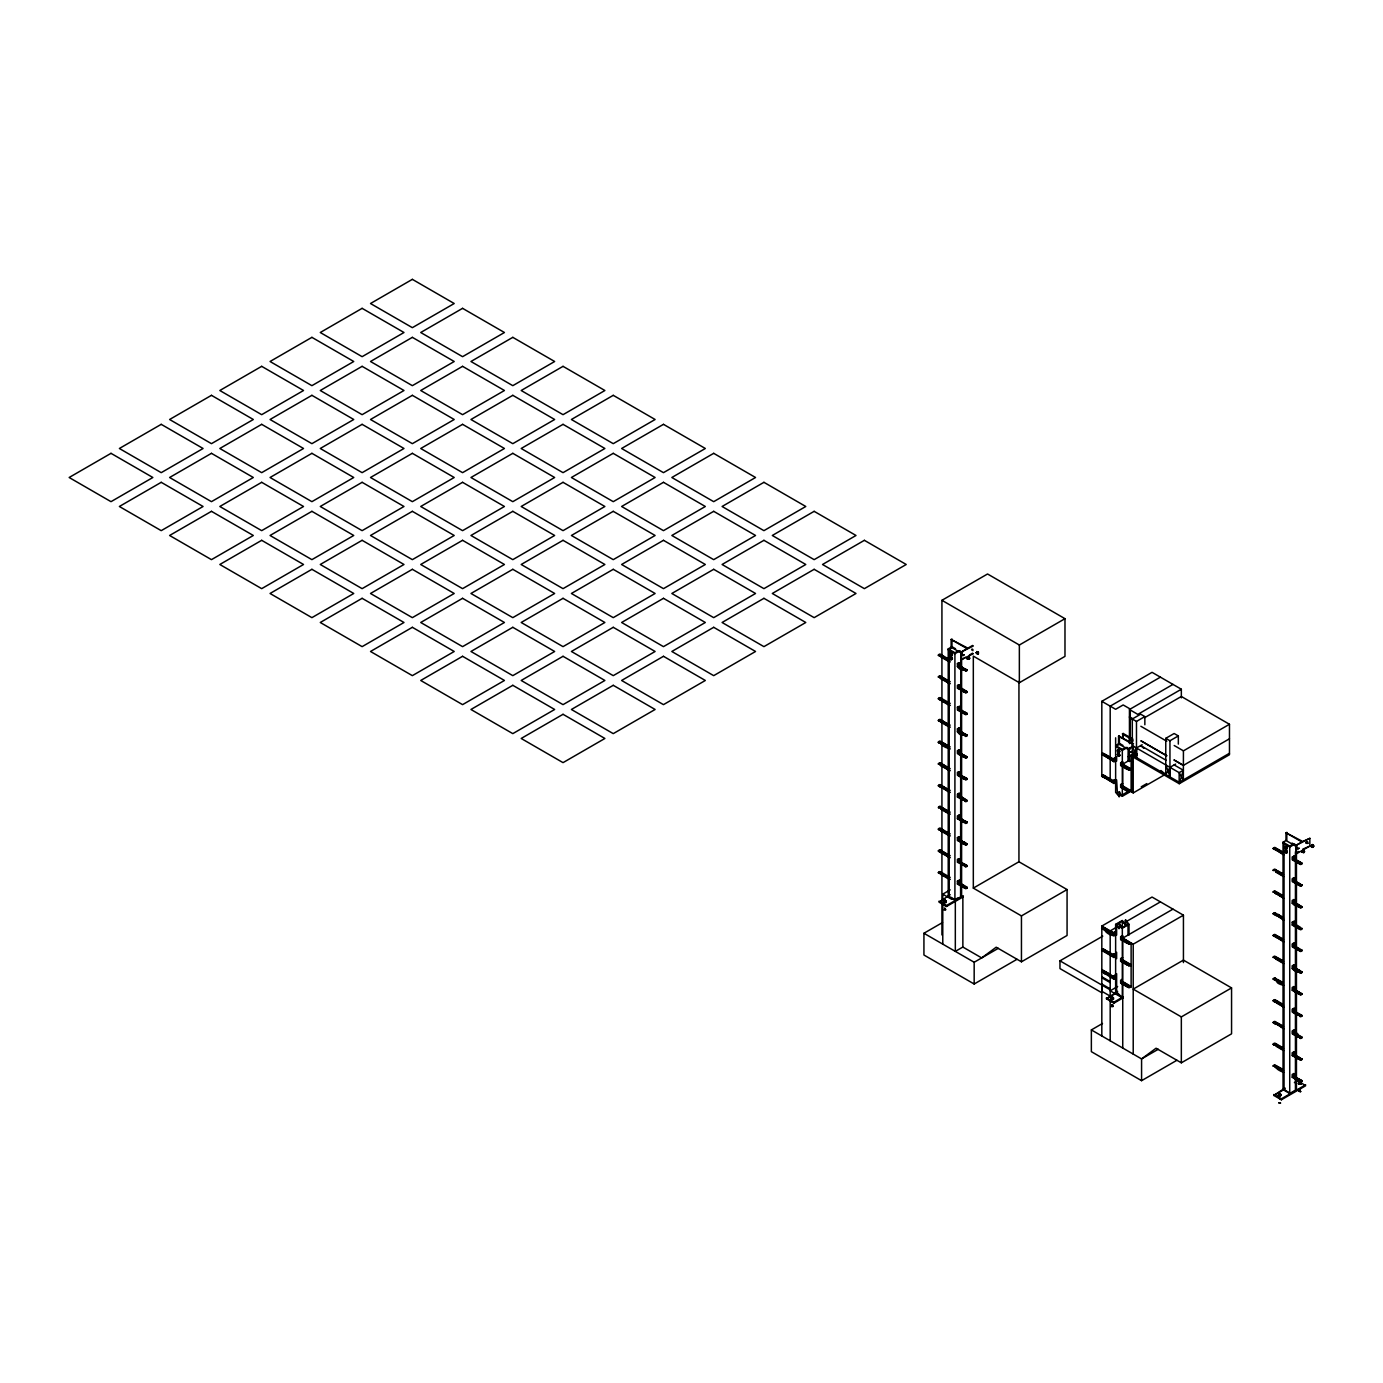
<?xml version="1.0" encoding="UTF-8"?>
<svg xmlns="http://www.w3.org/2000/svg" width="1383" height="1383" viewBox="0 0 1383 1383"><rect width="100%" height="100%" fill="white"/><g stroke="black" fill="none" stroke-linecap="round" stroke-linejoin="round"><path stroke-width="1.5" d="M1101.819 985.007L1101.819 992.752L1059.966 968.584L1059.966 960.839L1102.752 936.153M1131.121 791.698L1131.121 754.478L1179.25 782.277L1229.47 753.268M967.045 658.498L968.048 656.856C972.75 659.207 964.85 660.054 968.307 656.648M978.006 654.09L976.83 651.531M1136.186 754.98L1136.013 753.251L1134.682 754.513L1136.048 756.069L1136.307 754.478M1304.152 851.755L1302.89 850.182L1302.095 851.167C1305.379 855.8 1303.443 846.655 1301.922 852.101M1312.64 844.598C1315.752 846.776 1310.617 848.713 1311.585 845.203M961.306 654.401C962.17 656.285 960.528 652.949 961.894 655.179M958.54 729.325L958.523 729.429M967.322 657.98L968.394 657.876M958.384 751.47L958.505 751.176M968.152 658.602L969.137 658.757M969.587 657.357L967.996 658.273L967.789 656.942M969.379 658.273L967.616 659.086M969.794 658.515L968.515 657.876M958.678 794.551L958.056 794.516M976.121 652.759L977.003 653.882L976.588 652.465M976.502 652.845L976.847 652.361M978.386 653.969L978.507 652.741M1134.458 755.153C1136.204 751.211 1137.033 756.933 1136.74 755.101M1134.907 755.083L1135.72 753.925L1134.734 754.634L1135.408 756M1135.011 755.239C1138.866 751.868 1135.737 758.524 1135.806 754.53M1114.508 955.169L1114.128 954.823M1135.46 755.049L1135.892 754.15M1135.045 753.51L1136.307 753.908L1135.045 755.758M1121.769 980.633L1121.769 980.737M1293.382 857.391L1293.243 857.685M1293.382 900.886L1293.019 901.336M1304.204 851.288L1301.852 852.222M1303.322 850.701L1302.993 851.911M1302.095 851.167L1302.89 852.291L1303.685 850.251L1303.599 851.651M1307.609 841.694L1306.33 843.423M1293.226 988.275L1293.382 987.877M1310.963 846.085C1315.44 845.48 1312.294 849.352 1312.432 844.529M1312.035 846.275L1313.055 845.065L1311.291 845.843L1312.035 847.33M952.057 657.357C948.461 655.006 950.916 662.751 952.126 658.222M951.055 652.897L950.864 654.349M951.625 659.449C954.287 658.965 949.412 655.179 950.882 658.049M951.245 654.799L951.711 653.64M951.245 658.654L950.951 657.461L951.245 659.691M952.559 654.781C949.308 658.412 949.948 650.045 952.23 654.228M1118.104 749.776L1118.069 751.384M1118.104 753.631L1117.913 754.911M1118 753.856C1121.094 758.489 1114.525 753.631 1119.245 754.184L1118.674 756.345M1119.383 750.623C1115.096 748.462 1119.435 755.135 1119.279 750.26M1119.556 755.066L1119.245 756M1119.988 751.436L1118.761 752.162M1287.072 852.568C1287.901 848.419 1282.836 852.135 1287.106 852.602M1285.17 850.649L1286.657 850.839L1286.086 853L1285.429 851.115M1284.824 846.966C1288.887 849.594 1282.076 848.298 1286.207 846.569L1287.003 847.554C1286.086 851.79 1283.77 845.583 1285.792 846.915M1287.175 852.343L1286.155 852.862M951.867 655.611L951.106 653.035M1286.467 846.655L1286.415 848.937M1129.237 752.145L1129.22 750.347L1129.289 752.456M1296.666 846.966L1296.701 849.11M940.665 655.68L942.03 655.905L940.094 655.127M942.151 656.406L941.425 657.288L948.859 661.575M950.207 659.933L940.094 654.107A2.144 1.245 0 0 0 938.417 655.075L939.541 656.199L939.939 655.317M942.687 655.594C944.174 658.792 941.529 655.68 941.356 656.683M948.859 683.323L941.425 679.036L943.465 678.258L942.272 679.139L940.094 675.855A2.144 1.245 0 0 0 938.417 676.823L941.374 678.292M941.512 678.483L950.311 683.686M948.686 681.3L941.218 676.494M942.636 677.549L950.207 681.681M941.166 699.383L942.065 699.297L939.351 698.38L948.686 703.048M941.08 700.04L939.973 699.452L941.01 700.541M942.065 699.781L943.379 700.317L942.774 699.694M940.457 720.871C937.155 720.024 944.382 721.701 940.665 720.923M950.311 727.181L940.665 721.407L942.774 722.756L943.275 721.563L941.425 722.531L948.859 726.836M938.417 720.318L939.541 721.442L938.417 720.318A2.144 1.245 0 0 1 940.094 719.35L946.819 723.724M942.601 720.958L950.207 725.176M940.509 742.55L940.094 742.118M940.63 742.792L942.065 742.792L940.094 741.582A2.144 1.245 0 0 0 938.417 742.55L938.417 742.066A2.144 1.245 0 0 1 940.094 741.098L943.483 743.605L942.584 743.691M948.859 748.583C939.939 745.869 943.033 743.795 941.218 741.755M941.512 744.158L939.973 742.948L941.01 744.037M943.483 744.089L941.149 743.518M959.508 665.309C966.544 670.012 964.47 669.234 965.541 671.204A2.144 1.245 0 0 0 967.218 670.236C962.948 665.655 962.758 673.919 957.416 666.52L957.416 663.615L959.093 662.664L959.508 665.309L957.416 666.52M960.805 666.537L964.971 669.147L962.948 668.992M941.01 765.3L943.465 765.248L941.425 766.026L939.973 764.695L941.01 765.784M941.356 764.263C943.085 765.179 938.21 763.779 938.417 763.814A2.144 1.245 0 0 1 940.094 762.846L950.207 768.689M959.508 684.654L957.416 685.363L957.416 688.267L963 690.947L957.831 688.025L957.831 685.605L959.508 684.654L959.508 687.057L964.193 689.771L962.654 690.687M948.859 792.079L939.351 785.855L942.065 786.771M964.193 689.771L967.218 691.984L965.662 690.618M942.065 787.1L943.465 787.688L939.973 786.46L941.425 787.774M938.417 785.561L939.541 786.685L938.417 785.561A2.144 1.245 0 0 1 940.094 784.593L948.686 790.039M942.618 786.253L950.207 790.436M965.109 691.604C967.944 691.586 963.104 692.347 963.208 690.082M940.63 808.035C944.399 807.862 935.582 808.191 939.783 807.361M963 712.694L963.986 713.818L962.499 711.363L964.988 712.539L962.672 712.591M963.017 713.04L957.416 710.015L957.416 707.111L959.508 706.402L959.508 708.805L965.662 712.85L964.124 711.675M942.082 808.744C945.038 809.902 940.198 808.381 941.01 809.28M964.107 712.124L959.093 709.047M946.819 810.715L940.094 806.341A2.144 1.245 0 0 0 938.417 807.309M964.902 713.213L963.571 713.023L965.611 712.885M965.697 735.237L964.418 735.324L965.541 736.447A2.144 1.245 0 0 0 967.218 735.497C962.948 730.898 962.758 739.162 957.416 731.763L957.416 728.876L959.093 727.907L959.508 730.552L957.416 731.763M963.571 733.941L964.262 734.01M938.417 829.057L939.541 830.198L938.417 829.057A2.144 1.245 0 0 1 940.094 828.089L950.207 833.932M943.465 831.183L940.734 830.059L941.356 830.664M940.526 851.185C937.346 850.718 944.796 852.239 940.457 851.358M948.859 857.322L941.425 853.017L941.166 851.617M941.477 852.983L939.973 851.703L941.01 852.775M942.065 852.014L943.465 852.931L941.149 852.256M964.418 755.792L959.508 752.3L957.831 753.268L957.831 750.865L959.508 749.897L959.508 752.3M964.107 755.135L967.218 757.244L965.662 755.861M948.686 855.282L940.094 849.836A2.144 1.245 0 0 0 938.417 850.804L939.541 851.945L938.417 850.804M965.697 757.192L963.605 756.397L965.697 756.985M959.508 771.645L957.416 772.371L957.416 775.258L962.948 778.456L962.499 776.606L964.971 777.886L959.508 774.048L957.831 775.016L957.831 772.613L959.508 771.645L959.508 774.048M948.686 877.029L939.973 873.451L941.01 874.54M962.654 777.678L964.47 777.384M964.124 776.935C967.478 777.782 962.153 779.148 964.781 777.972M942.826 873.849L940.094 871.584A2.144 1.245 0 0 0 938.417 872.552L941.218 874.004M965.662 777.609L966.216 778.767L964.988 778.266M959.508 793.393L957.831 794.361L957.831 796.764L964.971 799.633L962.948 800.204L957.416 797.006L957.416 794.119L959.093 793.151L959.508 795.795L957.416 797.006M944.866 901.094L946.11 901.042L944.261 900.454L945.782 902.442L943.863 902.477M945.229 901.336L944.14 902.373M962.672 821.329L963.986 822.557L962.17 821.035L963.052 820.05L962.24 820.724L965.662 821.588L959.508 817.543L957.416 818.753L957.416 815.866L959.508 815.14L959.508 817.543M943.638 901.716L945.194 901.18L944.762 899.97L945.471 900.644L943.604 901.439L945.142 900.35L945.937 901.128L944.52 902.632L943.604 901.439M944.866 905.64L944.866 905.502M945.28 908.562L944.364 908.026M945.661 909.599L944.07 909.979L945.367 908.596M963.208 842.333L964.971 843.129L959.508 839.308L959.508 836.888L957.416 837.614L957.416 840.501L962.948 842.973M964.902 843.716L963.605 843.405L967.218 844.235L964.193 842.005M963.017 864.894L957.416 862.249L957.416 859.362L959.508 858.636L959.508 861.056L964.988 864.773L962.24 864.15L963.484 864.15L962.862 863.545L962.672 864.824M964.193 863.753L967.218 865.983L965.662 864.6M963.208 885.829L962.17 886.278L963.986 887.8L957.831 883.754L957.831 881.351L959.508 880.383L959.508 882.803L957.416 883.996L957.416 881.109L959.508 880.383M963.674 886.313L964.988 886.52L963.017 886.641M965.662 886.347L967.218 887.73L959.508 882.803M1103.876 754.859C1100.228 753.631 1107.731 755.775 1103.962 754.669M1104.671 754.599L1103.323 753.182A2.144 1.245 0 0 0 1101.646 754.15L1102.787 755.274L1101.646 754.15M1104.74 756.294L1103.202 755.032L1113.955 761.722L1115.632 760.771L1106.279 755.429M1106.193 755.291C1105.536 755.758 1107.109 756.155 1105.38 756.38C1102.441 753.856 1107.213 756.795 1104.447 753.821M1101.646 775.898L1102.787 777.021L1101.646 775.898A2.144 1.245 0 0 1 1103.323 774.929C1110.549 778.404 1101.629 778.231 1105.916 776.416M1126.177 768.792L1127.214 769.397L1125.9 768.17M1128.891 768.429L1122.737 764.384L1121.077 765.352L1121.077 762.932L1122.737 761.964L1122.737 786.858M1128.338 768.931L1130.447 769.311L1128.822 768.101M1126.229 790.021C1126.211 792.891 1126.557 787.446 1128.2 790.454M1126.263 790.419L1121.077 787.1L1121.077 784.68L1122.737 783.712L1120.645 784.438L1120.645 787.342L1125.762 790.298M1128.926 791.024L1125.883 789.762M1104.447 928.304L1103.323 927.163A2.144 1.245 0 0 0 1101.646 928.131L1102.787 929.255L1103.012 928.183M1115.632 934.752L1113.955 935.721C1105.224 934.735 1100.557 925.175 1110.048 931.537M1106.711 930.154L1105.19 929.549M1104.758 950.207L1103.167 949.914M1104.395 951.487C1102.009 952.265 1109.114 951.781 1103.323 948.911A2.144 1.245 0 0 0 1101.646 949.879L1102.787 951.02L1103.167 950.121M1104.671 973.839L1103.202 972.526L1113.955 979.216L1115.632 978.248L1103.323 970.659A2.144 1.245 0 0 0 1101.646 971.627C1102.51 971.903 1107.869 973.148 1101.646 971.627M1104.447 971.315L1105.916 972.647M1113.54 978.49C1112.364 976.07 1117.049 973.355 1115.217 977.522L1113.54 978.49L1105.38 972.958M1106.694 973.753L1105.639 973.304M1111.863 999.2L1110.912 998.353M1111.448 998.785L1113.194 999.096C1113.989 994.619 1109.287 999.667 1111.448 998.561M1111.569 999.027L1111.897 996.797L1112.987 998.561M1112.554 997.281C1111.258 996.452 1113.782 997.368 1112.468 999.183M1111.863 1001.707L1112.641 1002.105M1111.448 1006.513C1114.698 1005.268 1110.048 1007.291 1113.108 1006.513M1126.782 941.858C1125.14 941.512 1127.854 942.1 1129.081 943.068C1130.309 944.174 1129.289 941.304 1122.737 938.365L1120.645 939.576L1120.645 936.689L1122.737 935.963L1122.737 1048.037M1126.903 941.892L1128.2 942.687M1126.246 964.349L1120.645 961.323L1120.645 958.436L1122.737 957.71L1121.077 958.678L1121.077 961.081L1127.214 965.127L1126.108 963.761M1126.246 963.951L1128.234 963.847L1126.799 963.847M1127.439 963.311L1122.737 960.113L1120.645 961.323M1130.447 964.573A2.144 1.245 0 0 1 1128.77 965.541C1129.6 964.279 1128.217 965.662 1128.77 966.025A2.144 1.245 0 0 0 1130.447 965.057C1126.834 963.899 1131.173 965.403 1127.352 963M1125.969 985.491C1125.745 982.258 1131.346 989.969 1121.077 982.829L1122.322 979.216L1120.645 980.184L1120.645 983.071L1125.762 986.027M1128.2 986.183L1126.799 986.079L1130.447 986.805L1122.737 981.878L1121.077 982.829M1128.407 986.235L1128.891 986.148M1275.472 849.11L1276.889 849.11L1274.763 848.436M1283.701 854.901C1264.529 842.679 1286.294 855.973 1274.919 847.416A2.144 1.245 0 0 0 1273.259 848.384L1274.383 849.525L1274.763 848.643M1276.008 848.28L1277.65 849.681M1276.353 850.493L1274.798 849.283L1277.477 849.439M1275.818 870.979C1274.901 873.434 1279.534 871.169 1274.919 869.164A2.144 1.245 0 0 0 1273.259 870.132C1273.276 870.564 1277.27 870.789 1273.259 870.132M1276.889 871.342L1277.788 871.29M1277.529 870.668L1283.268 873.97M1281.661 895.285C1269.456 890.012 1283.338 897.169 1274.919 890.911A2.144 1.245 0 0 0 1273.259 891.879C1272.671 892.329 1279.724 892.744 1274.607 892.605M1276.06 891.568L1277.477 892.934M1277.529 892.415L1283.268 895.735M1283.701 920.144L1274.763 913.886M1276.06 913.316C1277.062 915.356 1276.924 915.2 1274.919 912.659A2.144 1.245 0 0 0 1273.259 913.627L1274.383 914.768L1274.763 913.679M1276.336 915.771L1274.798 914.526L1276.336 915.2M1276.872 914.941L1275.973 915.079M1276.889 915.166L1278.307 915.65M1274.763 935.634L1274.383 936.516L1273.259 935.375A2.144 1.245 0 0 1 1274.919 934.407C1277.736 936.965 1275.783 937.052 1277.65 936.671M1277.529 935.911L1283.268 939.23M1275.558 957.641L1276.267 959.353L1283.701 963.64M1275.282 957.693L1273.259 957.122A2.144 1.245 0 0 1 1274.919 956.154C1277.944 960.649 1275.748 956.137 1283.51 961.6M1275.973 956.932L1277.529 957.658L1275.99 958.73M1276.336 958.782L1283.355 962.966M1276.319 959.318L1274.919 957.849L1277.477 958.177M1300.504 862.179L1302.043 863.562L1294.35 858.636L1292.673 859.604L1292.673 857.183L1294.35 856.215L1294.35 858.636M1277.529 957.658L1283.268 960.978M1300.694 863.493L1299.467 861.989L1297.081 862.214M1297.824 884.256L1298.827 885.379L1297.081 883.547L1299.795 884.688L1292.673 881.351L1292.673 878.931L1294.35 877.963L1294.35 880.383L1302.043 885.31L1298.965 883.253M1283.701 985.388C1272.222 982.431 1279.638 980.322 1274.919 977.902A2.144 1.245 0 0 0 1273.259 978.87L1274.383 980.011L1274.469 978.957M1276.336 981.014C1271.928 978.161 1280.831 981.878 1276.181 979.181M1298.948 883.685L1293.935 880.625L1294.35 877.963M1299.951 884.826L1301.109 884.999L1299.83 884.584M1273.259 1000.618L1274.383 1001.759L1273.259 1000.618A2.144 1.245 0 0 1 1274.919 999.65L1277.529 1001.154L1276.544 1002.191L1274.798 1001.517L1275.99 1002.226M1298.412 905.502C1301.472 905.917 1294.281 907.525 1292.673 903.099L1292.673 900.679L1294.35 899.711L1294.35 902.131L1292.258 903.341L1292.258 900.437L1294.35 899.711M1277.529 1001.154L1283.268 1004.473M1299.795 906.435C1296.251 905.606 1303.253 907.352 1300.02 906.487M1278.307 1002.658L1275.489 1001.724L1276.319 1002.156M1300.504 905.675L1302.043 907.058L1294.35 902.131M1274.763 1022.417L1276.889 1023.092L1274.919 1021.397A2.144 1.245 0 0 0 1273.259 1022.365L1274.383 1023.506L1274.763 1022.625M1275.973 1022.227C1279.811 1024.388 1276.267 1025.166 1277.788 1023.524M1298.499 927.388C1296.027 929.255 1299 925.504 1297.185 926.973C1303.218 930.31 1301.662 927.405 1294.35 923.879L1292.258 925.089L1292.258 922.184L1294.35 921.458L1294.35 923.879M1283.701 1028.883L1275.818 1023.23M1276.336 1024.025L1283.355 1028.209M1299.035 926.575C1300.193 928.581 1297.928 927.077 1299.726 928.287M1277.529 1022.901L1283.268 1026.221M1299.934 928.408L1300.694 928.563M1300.504 927.423L1300.383 928.563M1275.351 1044.597C1274.988 1044.891 1279.379 1045.41 1283.51 1048.591M1283.268 1047.968L1274.919 1043.145A2.144 1.245 0 0 0 1273.259 1044.113L1274.383 1045.254L1273.259 1044.113M1297.859 949.464L1298.827 950.622L1297.773 949.533L1298.931 948.945L1302.043 950.553L1294.35 945.626L1292.673 946.594L1292.673 944.174L1294.35 943.206L1294.35 945.626M1276.06 1045.565L1274.798 1045.012L1277.806 1045.41M1297.686 949.412C1296.493 946.733 1300.884 952.126 1298.965 948.41M1298.948 948.928L1293.935 945.868L1294.35 943.206M1273.259 1065.861C1277.27 1066.725 1273.259 1066.068 1273.259 1065.861A2.144 1.245 0 0 1 1274.919 1064.893C1285.792 1073.035 1264.875 1060.847 1283.355 1071.704M1298.43 970.987C1301.489 970.676 1293.952 973.252 1292.673 968.342L1292.673 965.922L1294.35 964.954L1294.35 967.374L1292.258 968.584L1292.258 965.68L1294.35 964.954M1283.701 1072.378C1272.17 1068.246 1275.956 1064.028 1283.51 1070.338M1298.378 970.866L1297.081 970.555L1297.686 971.16M1294.35 967.374L1300.504 970.918L1298.62 971.869L1302.043 972.301L1300.504 970.918M1277.529 1066.397L1283.268 1069.716M1297.513 992.89L1298.827 994.118L1297.012 992.614L1298.049 991.663L1297.081 992.303L1298.62 993.616L1302.043 994.049L1294.35 989.122L1292.258 990.332L1292.258 987.427L1294.35 986.701L1294.35 989.122M1299.035 991.818C1298.36 993.357 1301.23 994.481 1300.539 993.997M1278.272 1095.44L1280.157 1093.832L1280.606 1095.751L1278.445 1095.405L1279.794 1093.728M1278.981 1095.924L1280.952 1094.368M1279.897 1093.313L1278.635 1094.454L1280.07 1096.01M1279.119 1095.785L1279.344 1094.869M1297.824 1014.742L1302.043 1015.796L1294.35 1010.869L1292.673 1011.837L1292.673 1009.417L1294.35 1008.449L1294.35 1010.869M1297.859 1015.191L1292.673 1011.837M1297.876 1013.86C1296.597 1012.944 1300.781 1016.885 1299.121 1014.171M1279.482 1095.682C1281.228 1093.262 1280.226 1093.867 1279.88 1095.837M1278.86 1102.787L1280.502 1102.908M1280.399 1094.731L1280.606 1095.751M1300.452 1014.932L1300.833 1016.194L1300.504 1014.413M1297.859 1036.939L1292.673 1033.585L1292.673 1031.165L1294.35 1030.197L1294.35 1032.617C1300.884 1032.928 1297.513 1038.702 1297.773 1036.524M1299.035 1035.314C1302.146 1037.82 1296.926 1036.213 1299.726 1037.025M1300.02 1036.973L1302.043 1037.544L1300.504 1036.161M1294.35 1051.944L1292.258 1052.67L1292.258 1055.575L1294.35 1054.365L1294.35 1051.944L1292.673 1052.912L1292.673 1055.333L1298.827 1059.361L1297.721 1058.012M1298.378 1057.857L1297.185 1056.975L1297.686 1058.151M1298.412 1058.081L1302.043 1059.292L1294.35 1054.365M1298.965 1057.148C1298.654 1058.687 1301.887 1060.761 1300.418 1057.995M1300.418 1058.514L1297.824 1058.237M1294.35 1076.112L1302.043 1081.039L1299.294 1079.431L1297.773 1080.503L1292.673 1077.08L1292.673 1074.66L1294.35 1073.692L1294.35 1076.112L1292.258 1077.322L1292.258 1074.418L1294.35 1073.692M1300.694 1080.313L1299.035 1078.809M1298.36 1083.84L1300.504 1083.131M1298.965 1083.84L1299.415 1081.852M1299.173 1083.823C1298.153 1081.316 1302.337 1082.197 1299.069 1084.324M1300.331 1082.076L1300.711 1084.151L1298.533 1083.148M1300.469 1083.719L1299.173 1083.632M1298.983 1091.066L1300.59 1091.706M1299.45 1083.684L1300.608 1083.615L1299.207 1083.477M1299.484 1090.323L1300.4 1089.821M961.79 654.729L961.704 655.68M968.394 657.184L967.374 659.121M968.861 657.565L968.394 656.527M976.294 652.862L977.003 651.635M977.366 653.277L978.472 652.119M1136.549 755.412L1135.858 754.323M1296.632 847.018L1296.632 848.695M1301.922 851.496L1302.63 850.268M1303.685 850.873L1302.872 851.703L1303.633 850.597M1303.789 851.755L1304.013 852.602L1304.446 851.53M1311.119 846.171L1311.827 844.944M1312.208 847.053L1313.66 846.206M972.076 648.938L971.575 650.01M1131.121 755.931L1179.25 783.712L1183.347 770.227L1174.132 764.92M952.074 653.9L950.398 653.45L951.625 655.577M1119.953 755.585L1118.104 754.807M1285.637 847.122L1286.76 847.779M1285.239 850.631L1286.397 850.217M1286.069 851.565C1283.631 852.775 1287.78 851.479 1285.395 850.804M943.604 902.096L943.949 900.713M1111.033 998.751L1111.362 997.368M1278.947 1094.005L1278.687 1096.027M1298.879 1082.422C1296.718 1085.257 1302.388 1080.054 1300.711 1084.151M952.282 658.706C950.294 661.091 948.98 656.648 951.556 657.392M1284.703 851.288L1285.741 850.303M959.508 815.14C957.088 818.909 959.785 813.757 957.831 818.511L962.741 821.174M958.056 881.524L958.886 881.991L957.416 881.109M946.11 901.042L944.52 901.958L944.416 900.298M1111.949 998.612L1113.54 997.696M978.006 651.981L977.211 652.966M1136.048 754.236L1136.999 754.012M1313.625 845.359L1312.553 845.86M1160.977 770.538L1165.765 774.584L1170.035 767.288L1175.619 764.073M967.374 657.115L967.547 659.207M969.258 658.93L968.843 657.997L967.253 658.913L967.253 657.841M1136.48 754.945L1135.564 755.446M1121.285 784.852L1121.838 784.939M1306.295 842.575L1307.35 842.403L1306.416 843.319M1304.1 852.256L1303.685 851.306M1311.516 845.583L1311.775 845.255M951.936 658.325L950.916 656.994L949.879 657.98M1117.291 754.634L1118.328 753.649M941.477 657.253L939.973 655.957L941.374 656.545M942.618 656.164L941.218 654.747M942.618 677.912L938.417 676.823M963 669.199L963.986 670.323L962.948 669.718M938.417 698.571L939.541 699.694L938.417 698.571A2.144 1.245 0 0 1 940.094 697.602L950.207 703.428M963 691.431L963.986 692.07L962.948 690.981M942.618 721.407L941.218 720.007M964.902 691.465L964.124 690.324L965.662 691.102M941.477 743.76L950.311 748.929M965.662 712.366L967.218 713.732A2.144 1.245 0 0 1 965.541 714.7L964.418 713.576L965.541 714.164A2.144 1.245 0 0 0 967.218 713.265M963 734.442L964.988 734.771L962.948 734.961M959.508 730.552L967.218 735.497M942.687 764.35L948.686 768.291M962.672 756.086C964.712 754.409 964.643 759.129 957.416 753.51L957.416 750.623L959.508 749.897M941.477 787.255L950.311 792.424M942.618 786.65L941.218 785.25M941.477 809.003L950.311 814.172M942.151 808.64L941.149 808.761M942.618 808.398L941.581 807.741M959.508 795.795C965.939 798.613 966.648 802.434 965.662 799.357M942.151 830.388C941.719 832.601 938.953 828.659 941.01 831.027M942.687 829.593L941.858 830.561M963 821.433L964.418 821.035M963 821.917L957.416 818.753M941.477 852.498L950.311 857.667M964.124 820.811L959.093 817.785L959.093 814.898M965.662 821.104L967.218 822.487A2.144 1.245 0 0 1 965.541 823.455L963.605 821.658L965.697 822.228M965.611 821.623L967.218 822.487M941.477 874.246L950.311 879.415M942.687 873.088L950.207 877.427M942.618 873.641L941.218 872.241M965.178 843.665L965.697 843.976M965.662 842.852L965.697 844.183M944.364 901.612L944.969 900.143M1104.377 754.392L1102.579 754.133L1103.461 753.752A2.144 1.245 0 0 0 1101.646 754.634M1104.706 755.844L1113.54 761.013L1115.217 760.045M1103.167 776.14L1105.294 776.624L1103.167 775.932M1104.706 778.076L1103.202 776.779L1113.955 783.47L1115.632 782.519M1128.407 790.506L1128.926 790.817M1103.738 950.363L1101.646 949.879M1103.893 950.501L1104.447 949.568M1105.916 950.415L1113.436 954.754M1104.377 971.869L1102.579 971.627L1103.461 971.229A2.144 1.245 0 0 0 1101.646 972.111M1125.814 942.497L1120.645 939.576M1127.439 941.08L1128.856 942.445M1105.19 973.044L1104.585 973.234M1105.916 972.163L1115.217 977.522M1128.355 942.826L1128.926 942.566M1113.28 999.148L1111.033 998.094M1111.483 1006.392L1113.004 1005.89M1275.973 848.626L1274.919 847.9A2.144 1.245 0 0 0 1273.259 848.868M1276.319 850.096L1283.355 854.227M1275.973 892.121L1274.919 891.447A2.144 1.245 0 0 0 1273.259 892.363M1297.427 862.75L1292.258 859.828L1292.258 856.941L1294.35 856.215M1276.267 894.11L1274.798 892.778L1283.701 898.397M1299.035 861.332L1300.452 862.698M1299.795 862.94L1297.876 861.609M1299.951 863.078L1300.383 863.493M1275.489 914.249L1278.307 915.166L1277.252 915.304M1275.973 913.869L1274.919 913.143A2.144 1.245 0 0 0 1273.259 914.111M1276.319 915.339L1283.355 919.47M1276.319 937.57L1274.798 936.274L1283.701 941.892M1275.973 957.364L1274.919 956.69A2.144 1.245 0 0 0 1273.259 957.606M1297.824 927.751L1298.827 928.875L1297.773 928.27M1298.965 927.146L1295.629 925.106M1300.418 927.993L1298.205 927.544M1276.319 980.582L1283.355 984.713M1277.529 979.406L1283.268 982.725M1300.418 949.741L1300.85 949.447M1275.282 1001.188C1273 999.39 1276.336 1002.191 1276.181 1000.929M1275.489 1001.24L1277.529 1001.638M1275.973 1022.607L1274.919 1021.881A2.144 1.245 0 0 0 1273.259 1022.85M1298.965 992.389L1293.935 989.364L1293.935 986.459M1300.418 993.236L1298.205 992.787M1276.06 1043.802L1277.477 1045.168M1275.558 1044.632L1275.973 1045.565M1275.973 1044.355L1274.919 1043.698A2.144 1.245 0 0 0 1273.259 1044.597M1298.965 1014.137L1293.935 1011.111L1294.35 1008.449M1276.06 1065.55C1274.279 1067.14 1277.978 1067.209 1276.181 1066.172M1276.319 1068.056L1274.798 1066.76L1276.129 1067.313M1277.443 1066.95L1276.474 1065.792M1298.965 1057.632L1293.935 1054.607L1293.935 1051.702M1278.324 1095.232L1279.69 1094.627M1278.895 1095.319L1279.915 1094.973M1280.001 1098.309L1279.69 1098.811M1297.824 1079.985L1299.795 1080.417M1298.965 1079.38L1295.629 1077.34M1299.951 1080.555L1300.919 1079.898M1300.158 1082.301L1299.242 1083.027L1299.951 1082.491M1300.504 1084.082L1299.259 1083.373M1301.023 1084.255L1301.023 1083.217M1300.59 1091.308L1298.965 1091.187L1300.504 1091.429M1305.915 842.731L1306.97 841.538M1136.048 754.703L1136.999 755.083M1114.231 780.652L1114.715 780.825M1306.209 842.091L1307.505 841.815M1302.423 850.718L1304.255 850.787M1303.184 851.651L1303.184 852.637L1303.979 852.066M1313.176 846.759L1312.934 845.532M972.923 649.491L972.889 650.684M951.59 654.574L951.4 653.45L950 653.658M950.847 656.839L951.815 659.328L950.553 657.478M1118.57 754.012C1119.054 758.299 1116.375 753.562 1118.778 753.666M1285.326 846.534L1286.397 846.361M1286.415 847.883L1286.207 847.036M1287.262 852.464L1285.896 852.101M941.858 656.562L948.686 659.535M941.425 700.299L950.311 705.434M964.158 690.29L959.093 687.299M941.425 722.531L939.973 720.958M942.687 742.585L950.207 746.941M941.218 763.502L940.094 764.54L938.417 763.814M941.425 765.542L950.311 770.677M965.611 756.38L964.279 755.619M942.687 807.845L950.207 812.184M962.948 799.72L964.988 800.014L962.948 800.204M964.193 798.51L965.662 799.841M941.218 828.745L939.939 829.299M1105.916 754.669L1113.436 759.008M962.948 864.963L966.302 865.585L962.948 865.447M965.611 865.118L957.831 862.007L957.831 859.604L959.508 858.636M962.948 887.195L957.416 883.996M965.611 886.866L964.262 886.261M1103.582 928.771L1101.646 928.131M1104.377 927.976L1113.436 933.006M1104.671 951.608L1113.54 956.742L1113.54 954.322L1115.632 953.596L1113.54 954.322M1275.679 848.816L1273.259 848.384M1277.529 848.92L1283.268 852.222M1276.06 869.821L1275.679 871.152L1276.474 870.063M1276.267 871.878L1283.355 875.975M1126.177 985.785L1127.214 986.874L1126.177 986.269M1127.439 984.575L1128.891 985.906M1111.05 998.37L1112.278 997.973M1111.569 998.543L1113.194 999.096M1113.505 998.37L1111.534 997.35M1112.693 1005.216L1111.673 1005.182M1275.679 914.059L1273.259 913.627M1277.529 914.163L1283.268 917.482M1297.773 906.038L1298.827 907.127L1297.773 906.522M1276.06 935.064L1275.558 936.308L1277.529 936.395M1275.679 979.302L1273.259 978.87M1297.773 971.281L1298.827 972.37L1297.773 971.765M1299.035 970.071L1300.504 971.402M1297.773 993.513L1292.673 990.09L1292.673 987.669L1294.35 986.701M1276.267 1045.859L1283.355 1049.956M1298.983 1035.832L1293.935 1032.859L1294.35 1030.197M1300.452 1036.68L1297.081 1035.798L1297.686 1036.403M1300.227 1083.096L1299.415 1083.045M1299.069 1091.343L1300.608 1091.567M969.016 658.896L968.601 656.597M958.177 707.37L958.678 707.56M941.927 934.96L941.927 600.308L987.548 573.98L1064.979 618.685L1064.979 656.372L1019.357 682.718L973.321 656.13L973.321 888.111L1021.449 915.909L1067.071 889.563L1067.071 935.478L1021.449 961.807L996.175 947.217L981.688 957.918L962.862 947.044L962.862 897.048M961.738 653.312L951.141 647.192L951.141 639.465L967.875 648.16L972.595 645.446M961.6 651.998L961.6 896.322L954.91 900.195L948.219 896.322L948.219 648.886L951.971 646.708L955.515 648.748M951.556 647.918L948.219 649.854L954.91 653.71L959.923 650.823M951.366 653.243C948.081 653.519 952.489 657.616 950.951 653.882M950 654.712L950.57 653.329M948.219 648.886L954.91 652.741L958.263 650.823M950.795 655.698L952.161 655.3M960.597 896.322L960.77 652.257L967.045 648.644L951.141 639.465M950.726 657.634L951.832 657.53M973.321 645.982L960.77 652.257M965.472 657.288L960.77 660.002L973.321 653.71M969.448 654.989L972.595 653.174M957.416 663.615L959.508 662.906M941.927 600.308L1019.357 645.014L1064.979 618.685M957.831 688.025L959.508 687.057M957.416 707.111L959.508 706.402M957.831 707.353L957.831 709.773L959.508 708.805M957.416 728.876L959.508 728.149M1115.632 782.761L1101.819 774.774L1101.819 701.319L1152.039 672.328L1181.341 689.235L1181.341 697.879M1160.406 677.151L1110.186 706.16L1110.186 779.614M1129.444 743.656L1129.444 709.531L1172.974 684.395M1181.341 689.235L1137.811 714.371L1129.444 709.531M1179.25 783.712L1229.47 754.72L1229.47 724.277L1183.433 750.848L1183.347 779.908L1179.163 772.648L1132.279 745.593L1136.549 757.625L1136.549 747.961L1132.366 755.204L1132.279 719.004L1140.664 714.181L1144.847 716.584L1144.847 724.761M1132.279 719.004L1136.48 721.425L1144.847 716.584M1144.502 717.742L1181.341 696.479L1229.47 724.277M1129.168 749.966L1118.553 743.847L1118.553 736.119L1133.541 743.795M1122.322 738.228L1123.169 733.457L1132.781 739.023M1122.927 745.402L1119.4 743.362L1115.632 745.541L1122.322 749.413L1125.676 747.477M1118.985 744.573L1115.632 746.509L1122.322 750.364L1127.352 747.477M957.416 837.614L959.508 836.888M957.831 837.856L957.831 840.259L959.508 839.308M1119.003 752.283C1116.928 747.304 1117.775 755.343 1119.573 750.9L1117.412 750.312M1117.412 751.367L1117.983 749.984M1118.363 752.369L1119.573 751.954M1128.009 761.117L1128.182 748.929L1132.902 746.198M1117.948 755.982L1119.245 756.017M1134.043 746.509L1128.182 748.929M1113.54 758.593C1118.242 756.726 1111.655 758.576 1113.54 761.013M1119.124 755.688L1119.279 754.115M1136.48 747.996L1142.133 744.728M1134.043 754.236L1128.182 756.657M1125.762 768.55L1120.645 765.594L1120.645 762.69L1122.737 761.964M1165.765 774.584L1165.765 738.332L1174.132 733.509L1178.333 735.929L1178.333 744.106M957.831 862.007L959.508 861.056M1165.765 738.332L1169.949 740.752L1178.333 735.929M1113.54 780.34C1118.242 778.473 1111.655 780.323 1113.54 782.761L1115.217 781.793M1120.645 787.342L1122.737 786.132M1116.876 793.151L1119.487 796.487L1115.632 792.424L1115.632 737.813M1118.985 796.764L1119.487 791.646L1119.487 796.487M942.774 900.402L942.774 894.161L950.207 889.857M1121.077 795.553L1127.767 791.698L1129.029 792.424L1122.322 796.28L1118.985 791.94M963.346 896.772L946.542 906.47L939.005 902.131L950.207 894.697M940.872 901.042L944.606 898.898M1141.252 786.806L1146.835 783.591M1122.322 786.374L1133.213 792.908L1164.832 774.653M1174.098 760.062L1183.347 765.404L1229.47 738.781M973.321 888.111L1018.943 861.765L1067.071 889.563M957.762 897.965L954.91 899.607L950.64 897.152M939.005 901.163L946.542 905.519L963.346 895.804M1183.347 770.227L1179.163 772.648L1179.163 782.311M1016.954 959.318L974.168 984.005L923.93 955.013L923.93 933.266L942.532 922.53M962.775 947.096L955.325 951.383L955.325 901.405M923.93 933.266L974.168 962.257L998.336 948.306M1101.819 1035.971L1101.819 926.057L1152.039 897.048L1183.433 915.183L1183.433 962.585M1122.322 921.078L1122.322 996.849L1115.632 992.977L1115.632 924.363L1122.322 920.49L1125.676 924.847L1122.322 921.078L1116.634 924.363L1116.634 935.081M1115.632 924.363L1117.395 924.795L1116.634 924.363M1119.487 928.425L1119.487 923.585L1122.322 927.647L1128.009 924.363L1128.009 935.081M1125.174 925.123L1125.676 920.006L1129.029 924.363L1129.029 935.081M1110.186 930.88L1117.637 926.593M1123.203 923.36L1160.406 901.889M1118.985 923.879L1121.578 927.215M1125.174 920.3L1127.767 923.637M1285.983 832.773L1302.717 841.469L1309.839 838.323L1309.839 846.068L1296.441 853.795L1295.594 845.583L1301.887 841.953L1285.983 832.773L1285.983 840.501L1296.58 846.621M1113.54 932.574C1118.242 930.724 1111.655 932.557 1113.54 934.994L1115.217 934.026M1129.029 924.363L1122.322 928.218L1121.077 927.492M1296.441 845.307L1296.441 1089.648L1289.734 1093.504L1283.044 1089.648L1283.044 842.195L1286.812 840.017L1286.812 832.289M1120.645 936.689L1122.737 935.963M1172.974 909.132L1122.737 938.123L1133.213 944.174L1183.433 915.183M1284.824 848.021L1285.412 846.638L1285.516 847.589M1283.044 842.195L1289.734 846.068L1293.088 844.131M1285.62 849.006L1287.262 847.433M1294.765 844.131L1289.734 847.036L1283.044 843.163M1285.17 852.481L1286.657 852.671M1309.839 838.323L1295.594 845.583M1104.671 952.092L1113.955 957.468L1115.632 956.5M1295.594 853.311L1298.741 851.496M1302.717 849.197L1309.839 846.068M1113.54 976.07L1115.217 975.101M1297.859 884.601L1292.258 881.593L1292.258 878.689L1293.935 877.721M1292.673 881.351L1294.35 880.383M1117.637 986.511L1110.186 990.816L1122.737 998.059M1123.29 997.748L1113.955 1003.142L1106.417 998.785L1117.62 991.352M1106.417 998.785L1117.62 992.32M1106.417 997.817L1113.955 1002.174L1123.29 996.78M1176.916 1060.26L1141.58 1080.676L1091.36 1051.668L1091.36 1029.92L1102.51 1023.472M1292.258 922.184L1294.35 921.458M1297.859 949.862L1292.258 946.836L1292.258 943.932L1293.935 942.964M1231.562 987.911L1183.433 960.113L1133.213 989.122L1181.341 1016.903L1231.562 987.911L1231.562 1033.827L1181.341 1062.818L1156.05 1048.228L1141.58 1058.911L1141.58 1080.676M1158.314 1049.248L1141.58 1058.911L1091.36 1029.92M1297.358 1015.018L1292.258 1012.079L1292.258 1009.175L1293.935 1008.207M1297.358 1036.766L1292.258 1033.827L1292.258 1030.923L1293.935 1029.955M1292.673 1033.585L1294.35 1032.617M1297.773 1080.503L1305.638 1085.776L1281.367 1099.796L1273.829 1095.44L1285.049 1088.006M1294.384 1082.612L1298.118 1080.451M1273.829 1095.44L1285.049 1088.974M1273.829 1094.472L1281.367 1098.828L1305.638 1084.808M940.354 655.698L938.417 655.075M957.831 663.857L957.831 666.278L962.741 668.94M941.01 678.794L939.973 677.705L941.512 678.88M965.697 670.202L967.218 670.236M939.973 721.2L941.529 721.926M957.831 709.773L962.948 712.487M965.403 713.542L967.218 713.732M957.831 729.1L957.831 731.521C964.66 736.759 961.773 732.229 963.363 733.647M965.697 735.445L965.541 735.912A2.144 1.245 0 0 0 967.218 735.013M941.581 764.246L942.687 764.816M957.831 753.268L962.741 755.931M957.831 775.016L963.986 779.061L962.948 778.456M964.487 777.523L965.853 778.266M965.87 778.387L967.218 778.992L966.077 777.851M965.403 800.532L965.853 800.498M1104.81 754.098L1105.916 755.153M941.581 829.489L940.094 829.109M948.686 833.534L942.584 830.682M1127.162 768.239L1129.306 768.187M942.618 851.496L950.207 855.679M962.361 842.973L964.487 842.783M964.556 842.282L965.662 843.336M962.533 843.457L957.831 840.259M964.556 842.766L959.093 839.533L959.093 836.646M941.287 872.984L943.379 874.298L942.774 873.693M1277.806 849.681L1283.51 852.862M1103.012 927.699L1103.012 927.699A2.144 1.245 0 0 0 1101.646 928.615M1104.81 928.079C1106.625 929.808 1102.147 928.806 1104.931 928.494M1104.74 930.189L1103.202 929.497L1104.395 928.944M1105.639 929.808L1106.331 928.909M1283.51 874.609L1277.65 871.428M1104.81 949.827L1105.916 950.899M1113.764 955.428L1106.365 951.072L1105.294 951.902L1106.193 952.299L1104.447 951.331M1127.871 964.677L1127.404 964.591M1297.513 905.9L1298.049 905.156M1299.398 905.104L1300.504 906.159M1111.776 1004.68L1112.779 1004.68M1283.51 939.852L1277.806 936.671M1274.607 957.849L1276.06 958.575M1297.358 949.775L1292.673 946.594M1277.581 980.149L1281.661 982.276M1277.806 1001.914L1277.252 1002.295M1300.85 992.942L1300.383 993.807M1275.99 1022.694L1274.798 1023.748L1276.336 1024.423M1277.806 1023.662L1283.51 1026.843M1297.513 1079.881L1298.309 1079.293L1298.827 1081.108M1300.798 1084.203L1299.38 1084.255M1280.07 1093.884L1279.085 1094.541L1280.018 1094.126M978.351 652.448L978.092 653.952M1302.717 849.975L1303.892 850.649M1279.361 1095.284L1280.381 1095.336M951.867 659.466L951.867 657.461M1118.83 750.122L1119.003 751.228M1118.069 753.597L1119.85 754.651L1119.279 756.121M1287.106 848.747L1285.948 848.592M940.094 720.56L939.939 720.56M940.094 872.794L940.094 872.604M941.512 873.001L938.417 872.552M944.174 902.01L945.211 902.252M945.056 902.529L945.211 901.543M1300.539 885.051L1300.383 885.241M1273.259 935.375L1275.351 935.859L1274.469 935.582M1300.539 950.294L1300.383 950.484M1111.915 997.765C1108.371 999.252 1115.199 1000.687 1113.28 997.99M1300.539 1037.285L1300.383 1037.492M1300.383 1080.797L1300.539 1080.78M1280.399 1095.924L1278.272 1095.215M1298.879 1083.096L1301.04 1083.425M1278.774 1094.696L1280.935 1095.025M1135.201 755.844L1134.337 755.343M965.697 669.994L965.541 670.669A2.144 1.245 0 0 0 967.218 669.752M941.218 676.979L940.094 676.391A2.144 1.245 0 0 0 938.417 677.307M940.094 742.308L941.512 742.515M941.218 785.734L940.094 785.129A2.144 1.245 0 0 0 938.417 786.045M941.218 850.977L940.094 850.372A2.144 1.245 0 0 0 938.417 851.288M1302.043 907.058A2.144 1.245 0 0 1 1300.366 908.026L1299.242 906.885L1300.539 907.49A2.144 1.245 0 0 0 1302.043 906.574M1130.447 986.805A2.144 1.245 0 0 1 1128.77 987.773L1127.646 986.632L1128.926 987.237A2.144 1.245 0 0 0 1130.447 986.321M1112.641 999.356L1111.569 999.269M964.141 691.535L965.541 692.468A2.144 1.245 0 0 0 967.218 691.517M1273.259 891.879L1274.849 892.571M1273.259 957.122L1274.849 957.814M1273.259 1022.365L1274.849 1023.057M945.782 901.768L945.367 901.612M938.417 655.559A2.144 1.245 0 0 1 940.094 654.591L941.218 655.231M965.853 691.759L965.403 691.898M938.417 720.802A2.144 1.245 0 0 1 940.094 719.834L941.218 720.491M959.093 727.907L959.093 730.794L964.47 733.889M1127.871 767.755C1125.157 767.911 1129.323 769.346 1127.854 767.34M1128.77 791.491L1128.926 791.508A2.144 1.245 0 0 0 1130.447 790.575L1130.447 791.059A2.144 1.245 0 0 1 1128.77 792.027L1127.646 790.903L1128.77 792.027M967.218 778.992A2.144 1.245 0 0 1 965.541 779.943L964.418 778.819L965.541 779.407A2.144 1.245 0 0 0 967.218 778.508M965.697 822.436L965.541 822.902A2.144 1.245 0 0 0 967.218 822.003M941.529 829.385L942.687 830.077M938.417 873.036A2.144 1.245 0 0 1 940.094 872.068L941.529 872.88M966.077 886.589C962.914 887.748 965.904 886.97 965.541 888.145A2.144 1.245 0 0 0 967.218 887.246M944.866 908.994L945.695 909.858M1104.395 929.739L1113.54 934.994M1130.447 943.31A2.144 1.245 0 0 1 1128.77 944.278L1127.646 943.137L1128.926 943.742A2.144 1.245 0 0 0 1130.447 942.826M1126.09 963.916L1125.485 963.294L1126.713 963.294M1274.607 1023.092L1275.852 1024.354M1276.06 1066.034L1274.919 1065.446A2.144 1.245 0 0 0 1273.259 1066.345M976.467 652.534L977.262 653.658M1134.682 755.567L1136.204 756.069M1311.291 846.897L1312.83 847.399M1286.138 846.24L1285.499 848.038M1126.454 767.409L1126.108 768.032M962.81 756.415L963.986 757.314L962.948 756.708M967.218 757.244A2.144 1.245 0 0 1 965.541 758.195L964.418 757.071L965.541 757.659A2.144 1.245 0 0 0 967.218 756.76M962.499 843.042L963.986 844.304L962.948 843.699M967.218 844.235A2.144 1.245 0 0 1 965.541 845.203L964.418 844.062L965.541 844.65A2.144 1.245 0 0 0 967.218 843.751M945.229 901.111L946.093 902.546L943.638 902.321M945.211 904.741L944.295 905.191L945.28 905.052M1283.51 1005.095L1277.65 1001.914M951.245 657.859L952.074 658.688L951.124 658.533M1118.933 754.271L1117.758 753.977M966.216 887.16L964.47 887.402L965.541 888.699A2.144 1.245 0 0 0 967.218 887.73M1129.444 716.792L1132.781 718.711M1101.819 701.319L1115.632 709.289L1123.169 704.95L1130.274 709.047L1130.274 737.139M1129.444 717.742L1132.781 719.679M1140.854 726.265L1166.768 741.236M1174.184 745.506L1183.433 750.848M1174.184 760.01L1183.433 765.352M1122.322 733.941L1132.781 739.974M1129.444 738.539L1132.781 740.458M1166.301 760.391L1140.664 745.593L1143.862 748.289M1129.444 739.49L1132.781 741.426M1313.625 846.413L1312.882 844.927M1118.553 736.119L1132.694 744.279M959.041 650.788L962.585 652.828M1126.471 747.442L1129.997 749.482M1292.12 843.077L1295.646 845.117M1128.718 751.073L1129.22 752.559M1132.781 762.206L1129.444 760.287L1122.737 764.142L1131.121 768.983M1299.035 861.816L1293.935 858.878L1293.935 855.973M941.425 656.804L950.311 661.938M1292.673 859.604L1297.358 862.301M1297.773 862.543L1298.827 863.632L1297.773 863.027M1302.043 863.078A2.144 1.245 0 0 1 1300.366 864.047L1299.242 863.39L1300.366 864.531A2.144 1.245 0 0 0 1302.043 863.562M1122.322 764.626L1125.727 766.597M1122.737 765.11L1126.09 767.046M1121.077 765.352L1125.762 768.066M1130.447 768.827A2.144 1.245 0 0 1 1128.77 769.795L1127.646 769.155L1128.77 770.279A2.144 1.245 0 0 0 1130.447 769.311M1273.259 870.616A2.144 1.245 0 0 1 1274.919 869.648L1276.06 870.305M1302.043 884.826A2.144 1.245 0 0 1 1300.366 885.794L1299.242 885.137L1300.366 886.278A2.144 1.245 0 0 0 1302.043 885.31M967.218 691.984A2.144 1.245 0 0 1 965.541 692.952L964.418 691.828M1276.267 872.362L1283.701 876.649M1106.331 776.658L1113.436 780.755M1122.737 785.89L1131.121 790.73M1104.671 777.626L1113.54 782.761M1117.395 792.857L1116.634 779.891M938.417 699.055A2.144 1.245 0 0 1 940.094 698.087L941.218 698.726M1276.267 893.625L1283.355 897.723M941.425 700.783L948.859 705.088M1292.258 903.341L1297.358 906.28M1283.51 918.105L1277.944 914.405M1297.358 927.544L1292.673 924.847L1292.673 922.426M1302.043 928.321A2.144 1.245 0 0 1 1300.366 929.29L1299.242 928.633L1300.366 929.774A2.144 1.245 0 0 0 1302.043 928.806M1292.258 925.089L1297.358 928.028M948.686 746.543L943.102 742.827M964.193 755.498L959.093 752.542L959.093 749.655M1273.259 935.859A2.144 1.245 0 0 1 1274.919 934.891L1276.06 935.548M938.417 742.066L939.541 743.19L938.417 742.55M1276.267 937.121L1283.355 941.218M1302.043 950.069A2.144 1.245 0 0 1 1300.366 951.037L1299.242 950.38L1300.366 951.521A2.144 1.245 0 0 0 1302.043 950.553M938.417 764.298A2.144 1.245 0 0 1 940.094 763.33L941.218 763.986M959.093 774.29L964.193 777.246M1299.035 970.555L1293.935 967.616L1293.935 964.712M1302.043 971.817A2.144 1.245 0 0 1 1300.366 972.785L1299.242 972.128L1300.366 973.269A2.144 1.245 0 0 0 1302.043 972.301M941.425 766.026L948.859 770.331M1292.258 968.584L1297.358 971.523M959.093 796.038L964.193 798.994M967.218 800.256A2.144 1.245 0 0 1 965.541 801.224L964.418 800.567L965.541 801.708A2.144 1.245 0 0 0 967.218 800.74M1302.043 993.564A2.144 1.245 0 0 1 1300.366 994.533L1299.242 993.876L1300.366 995.017A2.144 1.245 0 0 0 1302.043 994.049M1292.258 990.332L1297.358 993.271M1273.259 1001.102A2.144 1.245 0 0 1 1274.919 1000.134L1276.06 1000.791M1276.267 1002.364L1283.355 1006.461M1302.043 1015.312A2.144 1.245 0 0 1 1300.366 1016.28L1299.242 1015.623L1300.366 1016.764A2.144 1.245 0 0 0 1302.043 1015.796M941.425 809.522L948.859 813.826M1276.267 1002.848L1283.701 1007.135M938.417 829.541A2.144 1.245 0 0 1 940.094 828.573L941.218 829.23M941.425 830.785L950.311 835.92M1302.043 1037.06A2.144 1.245 0 0 1 1300.366 1038.028L1299.242 1037.371L1300.366 1038.512A2.144 1.245 0 0 0 1302.043 1037.544M941.425 831.269L948.859 835.574M1101.819 926.057L1113.816 932.972M1122.322 938.608L1127.439 941.564M1122.737 939.092L1131.121 943.932M1125.762 942.048L1121.077 939.334L1121.077 936.931M1126.177 942.29L1127.214 943.379L1126.177 942.774M959.093 861.298L964.193 864.237M967.218 865.499A2.144 1.245 0 0 1 965.541 866.467L964.418 865.81L965.541 866.951A2.144 1.245 0 0 0 967.218 865.983M1302.043 1058.808A2.144 1.245 0 0 1 1300.366 1059.776L1299.242 1059.119L1300.366 1060.26A2.144 1.245 0 0 0 1302.043 1059.292M1276.267 1046.343L1283.701 1050.631M1292.258 1055.575L1297.358 1058.514M1122.737 959.871L1131.121 964.712M1101.646 950.363A2.144 1.245 0 0 1 1103.323 949.395L1104.447 950.052M1122.322 960.355L1131.121 965.68M1302.043 1080.555A2.144 1.245 0 0 1 1300.366 1081.523L1299.242 1081.35M941.425 874.782L948.859 879.069M1292.258 1077.322L1297.358 1080.261M1101.819 969.552L1110.186 974.375M1122.737 981.636L1131.121 986.459M1122.322 982.103L1127.439 985.059M1101.819 970.52L1110.186 975.343M1124.414 983.555L1131.121 987.427L1131.121 942.964M1110.186 975.828L1115.632 978.974M1101.819 976.796L1110.186 981.636M1101.819 977.764L1110.186 982.587M1101.819 984.039L1110.186 988.88M1119.487 994.636L1116.634 992.977L1116.634 973.684M1289.734 1092.933L1284.046 1089.648L1284.046 843.163M1059.966 960.839L1110.186 989.848M942.774 894.161L951.746 899.33M1101.819 991.3L1110.186 996.123M1286.138 848.488L1287.262 848.592L1286.899 847.468M1119.245 749.88L1117.81 750.71M1286.467 850.528L1286.76 851.634M1118.709 755.688L1118 754.461M950.864 655.023L950.847 654.608M1280.52 1103.167L1278.895 1102.908M951.055 658.775L950.588 657.807M1116.876 925.089L1118.985 928.702M1304.636 851.669L1301.749 851.997M1285.291 850.96L1285.741 852.135M1117.862 754.305L1118.328 755.481M1165.852 764.868L1170.035 776.952L1170.035 767.288M1300.366 1081.523L1300.366 1082.007A2.144 1.245 0 0 0 1302.043 1081.039M1299.035 904.828L1293.935 902.373L1293.935 899.469M1295.439 851.738L1295.439 1089.648M1293.935 921.216L1293.935 924.121M1293.935 1073.45L1293.935 1076.354M1289.734 846.068L1289.734 1093.504M1281.367 1098.828L1281.367 1099.796M1274.919 977.902L1274.919 978.455A2.144 1.245 0 0 0 1273.259 979.354M1181.341 1016.903L1181.341 1062.818M1169.949 740.752L1169.949 777.004M1136.48 721.425L1136.48 757.677M1133.213 757.141L1133.213 792.908M1133.213 944.174L1133.213 1054.088M1131.951 756.415L1131.951 792.182M1129.444 755.17L1129.444 761.584M1129.029 748.601L1129.029 761.117M1125.676 920.006L1125.676 924.847M1123.169 733.457L1123.169 737.744M1122.322 749.413L1122.322 796.28M1119.4 735.635L1119.4 743.362M1119.487 923.585L1119.487 926.8M1116.634 756.933L1116.634 761.117M1116.634 952.23L1116.634 958.678M1113.955 758.835L1113.955 761.722M1113.955 780.582L1113.955 783.47M1113.955 932.816L1113.955 935.721M1113.955 954.564L1113.955 957.468M1113.955 976.312L1113.955 979.216M1113.955 1002.174L1113.955 1003.142M1110.186 933.024L1110.186 997.057M1110.186 999.84L1110.186 1040.794M1103.323 774.929L1103.323 775.414A2.144 1.245 0 0 0 1101.646 776.382M1021.449 915.909L1021.449 961.807M1019.357 645.014L1019.357 682.718M1018.943 681.352L1018.943 861.765M974.168 962.257L974.168 984.005M964.193 885.5L959.093 883.046L959.093 880.141M959.093 662.664L959.093 665.551M954.91 652.741L954.91 900.195M951.971 638.981L951.971 646.708M949.222 649.854L949.222 896.322M946.542 905.519L946.542 906.47M942.774 904.568L942.774 944.14M940.094 806.341L939.939 806.877A2.144 1.245 0 0 0 938.417 807.793M957.97 664.238L958.972 664.22L957.97 664.238M957.97 838.219L958.972 838.219L957.97 838.219M1121.198 959.041L1122.201 959.041L1121.233 958.938M1292.811 922.789L1293.796 922.876L1292.828 922.686M1292.811 1009.78L1293.796 1009.78L1292.811 1009.78M1292.811 1075.023L1293.796 1075.023L1292.811 1075.023M1307.263 843.509L1308.232 843.008L1307.315 843.336M963.225 655.507L964.072 654.799L963.225 655.507M1130.637 752.162L1131.571 751.539L1130.637 752.162M1298.049 848.816L1298.983 848.194L1298.049 848.816M942.082 700.49L943.483 700.593L942.082 700.49M939.351 763.623L940.526 763.71L939.351 763.623M962.17 668.11L963.571 668.214L962.17 668.11M942.082 765.733L943.483 765.836L942.082 765.733M962.17 689.858L963.553 690.065L962.361 689.668M962.17 755.101L963.571 755.204L962.24 754.997M942.082 874.471L943.483 874.575L942.082 874.471M962.17 842.091L963.571 842.195L962.17 842.091M965.127 865.983L966.302 866.069L965.178 865.896M1105.311 777.816L1106.711 777.92L1105.38 777.713M1125.399 767.185L1126.799 767.288L1125.485 767.081M1125.399 788.932L1126.799 789.036L1125.399 788.932M1125.399 941.166L1126.799 941.27L1125.485 941.062M1125.399 962.914L1126.799 963.017L1125.485 962.81M1274.192 869.942L1275.368 870.045L1274.192 869.942M1276.924 872.051L1278.307 872.154L1276.924 872.051M1276.924 937.294L1278.307 937.397L1276.993 937.207M1297.012 861.419L1298.412 861.523L1297.081 861.315M1276.924 959.041L1278.307 959.145L1276.993 958.955M1297.012 883.167L1298.412 883.27L1297.081 883.063M1276.924 980.789L1278.307 980.91L1276.924 980.789M1297.012 904.914L1298.412 905.018L1297.012 904.914M1276.924 1046.032L1278.307 1046.153L1276.924 1046.032M1297.012 970.157L1298.412 970.261L1297.012 970.157M1299.951 972.301L1301.109 972.474L1300.106 972.145M1297.012 1035.4L1298.412 1035.521L1297.081 1035.314M1297.012 1078.896L1298.412 1079.017L1297.012 1078.896M942.151 678.638L943.465 678.465L942.272 678.552M942.03 873.382L940.734 873.486L941.858 873.468M1128.2 789.97L1126.903 790.056L1128.13 790.142M1298.499 862.629L1299.795 862.733L1298.62 862.543M1275.558 979.873L1276.872 979.7L1275.679 979.786M1276.872 1044.943L1275.558 1045.047L1276.803 1045.116M1276.993 1067.693L1278.29 1067.52L1276.993 1067.693M1299.795 1079.933L1298.499 1080.037L1299.726 1080.106M111.003 453.33L69.15 477.498L111.003 501.666L152.856 477.498L111.003 453.33M161.223 424.339L119.37 448.49L161.223 472.658L203.076 448.49L161.223 424.339M211.461 395.331L169.608 419.498L211.461 443.666L253.314 419.498L211.461 395.331M261.681 366.339L219.828 390.507L261.681 414.675L303.534 390.507L261.681 366.339M311.901 337.348L270.048 361.499L311.901 385.667L353.754 361.499L311.901 337.348M362.121 308.34L320.268 332.508L362.121 356.676L403.992 332.508L362.121 308.34M412.359 279.349L370.506 303.517L412.359 327.667L454.212 303.517L412.359 279.349M161.223 482.321L119.37 506.489L161.223 530.657L203.076 506.489L161.223 482.321M211.461 453.33L169.608 477.498L211.461 501.666L253.314 477.498L211.461 453.33M261.681 424.339L219.828 448.49L261.681 472.658L303.534 448.49L261.681 424.339M311.901 395.331L270.048 419.498L311.901 443.666L353.754 419.498L311.901 395.331M362.121 366.339L320.268 390.507L362.121 414.675L403.992 390.507L362.121 366.339M412.359 337.348L370.506 361.499L412.359 385.667L454.212 361.499L412.359 337.348M462.579 308.34L420.726 332.508L462.579 356.676L504.432 332.508L462.579 308.34M211.461 511.33L169.608 535.48L211.461 559.648L253.314 535.48L211.461 511.33M261.681 482.321L219.828 506.489L261.681 530.657L303.534 506.489L261.681 482.321M311.901 453.33L270.048 477.498L311.901 501.666L353.754 477.498L311.901 453.33M362.121 424.339L320.268 448.49L362.121 472.658L403.992 448.49L362.121 424.339M412.359 395.331L370.506 419.498L412.359 443.666L454.212 419.498L412.359 395.331M462.579 366.339L420.726 390.507L462.579 414.675L504.432 390.507L462.579 366.339M512.799 337.348L470.946 361.499L512.799 385.667L554.652 361.499L512.799 337.348M261.681 540.321L219.828 564.489L261.681 588.657L303.534 564.489L261.681 540.321M311.901 511.33L270.048 535.48L311.901 559.648L353.754 535.48L311.901 511.33M362.121 482.321L320.268 506.489L362.121 530.657L403.992 506.489L362.121 482.321M412.359 453.33L370.506 477.498L412.359 501.666L454.212 477.498L412.359 453.33M462.579 424.339L420.726 448.49L462.579 472.658L504.432 448.49L462.579 424.339M512.799 395.331L470.946 419.498L512.799 443.666L554.652 419.498L512.799 395.331M563.037 366.339L521.184 390.507L563.037 414.675L604.89 390.507L563.037 366.339M311.901 569.312L270.048 593.48L311.901 617.648L353.754 593.48L311.901 569.312M362.121 540.321L320.268 564.489L362.121 588.657L403.992 564.489L362.121 540.321M412.359 511.33L370.506 535.48L412.359 559.648L454.212 535.48L412.359 511.33M462.579 482.321L420.726 506.489L462.579 530.657L504.432 506.489L462.579 482.321M512.799 453.33L470.946 477.498L512.799 501.666L554.652 477.498L512.799 453.33M563.037 424.339L521.184 448.49L563.037 472.658L604.89 448.49L563.037 424.339M613.257 395.331L571.404 419.498L613.257 443.666L655.11 419.498L613.257 395.331M362.121 598.32L320.268 622.488L362.121 646.639L403.992 622.488L362.121 598.32M412.359 569.312L370.506 593.48L412.359 617.648L454.212 593.48L412.359 569.312M462.579 540.321L420.726 564.489L462.579 588.657L504.432 564.489L462.579 540.321M512.799 511.33L470.946 535.48L512.799 559.648L554.652 535.48L512.799 511.33M563.037 482.321L521.184 506.489L563.037 530.657L604.89 506.489L563.037 482.321M613.257 453.33L571.404 477.498L613.257 501.666L655.11 477.498L613.257 453.33M663.477 424.339L621.624 448.49L663.477 472.658L705.33 448.49L663.477 424.339M412.359 627.312L370.506 651.479L412.359 675.647L454.212 651.479L412.359 627.312M462.579 598.32L420.726 622.488L462.579 646.639L504.432 622.488L462.579 598.32M512.799 569.312L470.946 593.48L512.799 617.648L554.652 593.48L512.799 569.312M563.037 540.321L521.184 564.489L563.037 588.657L604.89 564.489L563.037 540.321M613.257 511.33L571.404 535.48L613.257 559.648L655.11 535.48L613.257 511.33M663.477 482.321L621.624 506.489L663.477 530.657L705.33 506.489L663.477 482.321M713.697 453.33L671.844 477.498L713.697 501.666L755.55 477.498L713.697 453.33M462.579 656.303L420.726 680.471L462.579 704.639L504.432 680.471L462.579 656.303M512.799 627.312L470.946 651.479L512.799 675.647L554.652 651.479L512.799 627.312M563.037 598.32L521.184 622.488L563.037 646.639L604.89 622.488L563.037 598.32M613.257 569.312L571.404 593.48L613.257 617.648L655.11 593.48L613.257 569.312M663.477 540.321L621.624 564.489L663.477 588.657L705.33 564.489L663.477 540.321M713.697 511.33L671.844 535.48L713.697 559.648L755.55 535.48L713.697 511.33M763.935 482.321L722.082 506.489L763.935 530.657L805.788 506.489L763.935 482.321M512.799 685.311L470.946 709.479L512.799 733.63L554.652 709.479L512.799 685.311M563.037 656.303L521.184 680.471L563.037 704.639L604.89 680.471L563.037 656.303M613.257 627.312L571.404 651.479L613.257 675.647L655.11 651.479L613.257 627.312M663.477 598.32L621.624 622.488L663.477 646.639L705.33 622.488L663.477 598.32M713.697 569.312L671.844 593.48L713.697 617.648L755.55 593.48L713.697 569.312M763.935 540.321L722.082 564.489L763.935 588.657L805.788 564.489L763.935 540.321M814.155 511.33L772.302 535.48L814.155 559.648L856.008 535.48L814.155 511.33M563.037 714.302L521.184 738.47L563.037 762.638L604.89 738.47L563.037 714.302M613.257 685.311L571.404 709.479L613.257 733.63L655.11 709.479L613.257 685.311M663.477 656.303L621.624 680.471L663.477 704.639L705.33 680.471L663.477 656.303M713.697 627.312L671.844 651.479L713.697 675.647L755.55 651.479L713.697 627.312M763.935 598.32L722.082 622.488L763.935 646.639L805.788 622.488L763.935 598.32M814.155 569.312L772.302 593.48L814.155 617.648L856.008 593.48L814.155 569.312M864.375 540.321L822.522 564.489L864.375 588.657L906.228 564.489L864.375 540.321M1166.768 755.74L1140.854 740.769L1166.682 755.775"/></g></svg>
